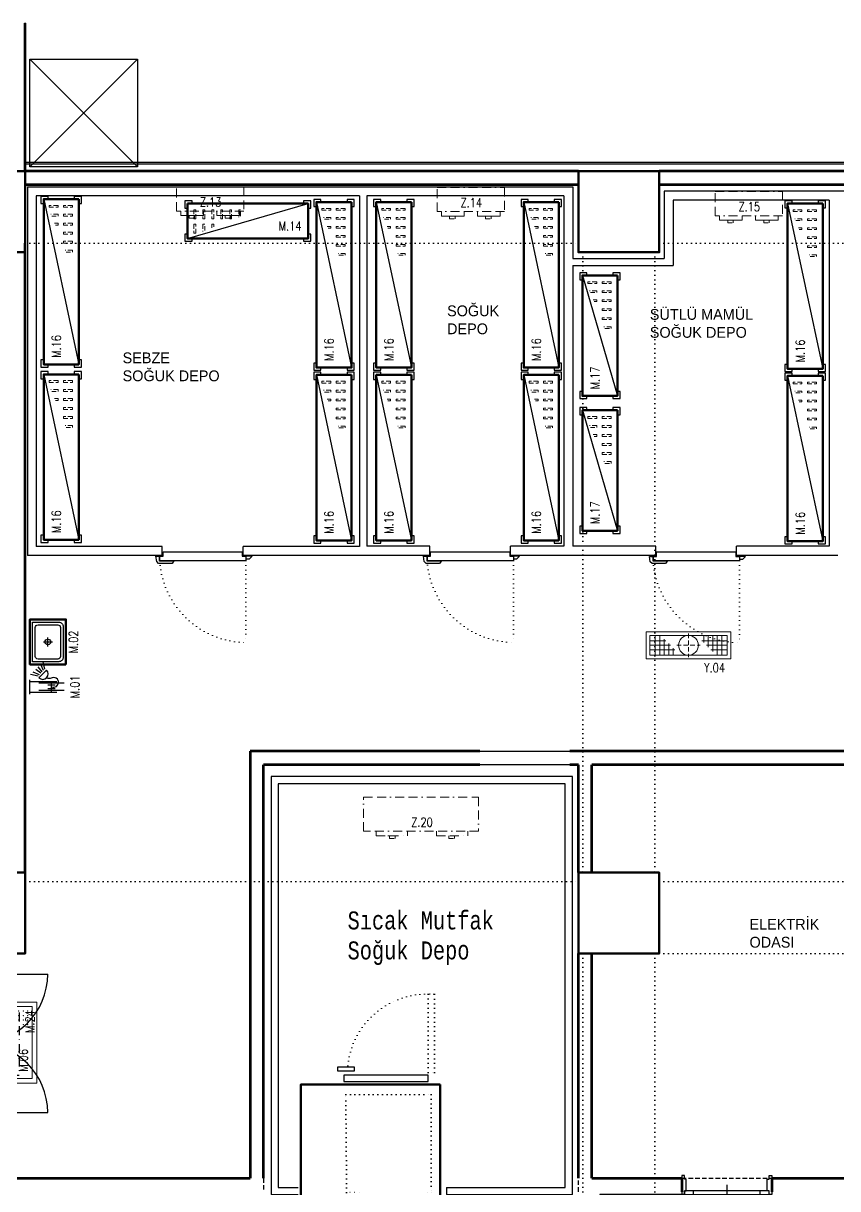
# Model space of a CAD drawing. Extents: x -228812 to 45006, y -308075 to -42938.
# Drawn here: x 31756 to 32661, y -45203 to -43907 of the extents above; entities that cross this region are included whole.
import ezdxf
from ezdxf.enums import TextEntityAlignment as Align

# ---------------------------------------------------------------- set-up
doc = ezdxf.new("R2010")
doc.units = 0
doc.header["$LTSCALE"] = 20
for name, pattern in [('( Hidden )', [0.375, 0.25, -0.125]), ('BORDER', [1.75, 0.5, -0.25, 0.5, -0.25, 0, -0.25]), ('DASHED2', [0.375, 0.25, -0.125]), ('DOT', [0.25, 0, -0.25]), ('HIDDEN', [0.375, 0.25, -0.125])]:
    doc.linetypes.add(name, pattern=pattern)
doc.layers.get('0').update_dxf_attribs({"linetype": 'CONTINUOUS', "lineweight": 15})
doc.layers.get('DEFPOINTS').update_dxf_attribs({"linetype": 'CONTINUOUS'})
for name, color, linetype, lineweight in [('-DWG_ANA', 7, 'CONTINUOUS', 50), ('-DWG_ANA_1', 7, 'BORDER', 25), ('-DWG_DETAY1', 7, 'CONTINUOUS', 25), ('-DWG_DETAY2', 7, 'CONTINUOUS', 15), ('-DWG_DETAY4', 7, 'DOT', 18), ('-dwg_sdepo', 7, 'BORDER', 9), ('DUVAR', 7, 'CONTINUOUS', 60), ('kapi-acilis', 43, 'DOT', 15), ('KOLON', 7, 'CONTINUOUS', 50), ('NO', 7, 'CONTINUOUS', 30), ('PLAN', 253, 'CONTINUOUS', 15), ('s-depo', 140, 'CONTINUOUS', 25), ('yerizg-a', 7, 'CONTINUOUS', 15), ('yerizg-b', 7, 'CONTINUOUS', 9)]:
    doc.layers.add(name, color=color, linetype=linetype, lineweight=lineweight)
for name, color, linetype in [('BL-A', 1, 'CONTINUOUS'), ('BL-M', 62, 'CONTINUOUS'), ('BL-Y', 144, 'CONTINUOUS'), ('BL-Z', 117, 'CONTINUOUS'), ('GOR', 7, 'CONTINUOUS'), ('KAPILAR', 5, 'CONTINUOUS'), ('KIRIS', 9, 'DOT'), ('SDNO', 7, 'CONTINUOUS'), ('SIVA', 7, 'CONTINUOUS'), ('YAZI_BLM_1', 7, 'CONTINUOUS'), ('YRNO', 7, 'CONTINUOUS')]:
    doc.layers.add(name, color=color, linetype=linetype)
doc.styles.add('antet', font='monos.ttf', dxfattribs={"width": 0.8})
doc.styles.add('BLM_YAZI', font='stylu.ttf', dxfattribs={"width": 0.8})
doc.styles.add('OLC-50', font='romans.shx', dxfattribs={"width": 0.5, "height": 0.15})
doc.styles.add('ROMANS', font='romans.shx', dxfattribs={"width": 0.8})

# ---------------------------------------------------------------- blocks, each defined once
blk = doc.blocks.new('1YB-E90')
at = {"layer": 'yerizg-a', "color": 0}
blk.add_lwpolyline([(0, 0), (90, 0), (90, -60), (0, -60)], close=True, dxfattribs=at)
at = {"layer": 'yerizg-b', "color": 0}
blk.add_lwpolyline([(5, -5), (85, -5), (85, -55), (5, -55)], close=True, dxfattribs=at)
at = {"layer": 'yerizg-b', "color": 0, "linetype": 'Continuous'}
for p in [(10, -10), (15, -10), (20, -10), (25, -10), (10, -15), (10, -20), (10, -25), (15, -15), (15, -20), (15, -25), (20, -15), (20, -20), (25, -15), (75, -35), (80, -35), (65, -45), (65, -50), (70, -40), (70, -45), (70, -50), (75, -40), (75, -45), (75, -50), (80, -40), (80, -45), (80, -50)]:
    blk.add_point(p, dxfattribs=at)
at = {"layer": 'NO', "linetype": 'Continuous', "style": 'ROMANS', "width": 0.8}
blk.add_attdef('NO', text='', height=10, dxfattribs=at).set_placement((25.2, -45), align=Align.MIDDLE)
blk = doc.blocks.new('1YB-KP80')
at = {"layer": '-DWG_ANA_1', "color": 0}
blk.add_lwpolyline([(0, 0), (70, 0), (70, -30), (0, -30)], close=True, dxfattribs=at)
at = {"layer": '-DWG_DETAY4', "color": 0}
blk.add_lwpolyline([(5, -5), (5, -25), (65, -25), (65, -5)], close=True, dxfattribs=at)
at = {"layer": 'NO', "linetype": 'Continuous', "style": 'ROMANS', "width": 0.8}
blk.add_attdef('NO', text='', height=10, dxfattribs=at).set_placement((60, -42), align=Align.MIDDLE)
blk = doc.blocks.new('*U688')
at = {"color": 0}
for p, q in [((-157, 18), (-157, 95)), ((-3, 18), (-3, 95)), ((-147, 18), (-147, 14)), ((-90.1, 18), (-90.1, 14)), ((-70, 18), (-70, 14)), ((-13.1, 18), (-13.1, 14)), ((-80, 7.5), (-80, 7.5))]:
    blk.add_line(p, q, dxfattribs=at)
at = {"color": 0, "linetype": 'DOT', "ltscale": 20}
blk.add_line((-155, 0), (-5, 0), dxfattribs=at)
at = {"color": 0, "lineweight": -3}
for points in [[(-160, 15), (-160, 18), (-157, 18), (-157, 14), (-155, 14), (-155, 1), (-157, 1), (-157, -3), (-160, -3), (-160, 0)], [(0, 15), (0, 18), (-3, 18), (-3, 14), (-5, 14), (-5, 1), (-3, 1), (-3, -3), (0, -3), (0, 0)]]:
    blk.add_lwpolyline(points, dxfattribs=at)
at = {"color": 0}
for points in [[(-157, 18), (-157, 14), (-80, 14), (-80, 18)], [(-80, 18), (-80, 14), (-3, 14), (-3, 18)]]:
    blk.add_lwpolyline(points, close=True, dxfattribs=at)
at = {"color": 16}
blk.add_lwpolyline([(-80, 7.5), (-80, -69)], dxfattribs=at)
blk.add_circle((-80, -99), 30, dxfattribs=at)
at = {"color": 0}
for centre, start, end in [((-157, 18), 0, 90), ((-3, 18), 90, 180)]:
    blk.add_arc(centre, 77, start, end, dxfattribs=at)
at = {"color": 16, "style": 'OLC-50', "width": 0.45}
blk.add_attdef('GEN', text='', height=30, rotation=90, dxfattribs=at).set_placement((-80, -65), align=Align.BOTTOM_LEFT)
blk.add_attdef('YUK', text='', height=30, rotation=90, dxfattribs=at).set_placement((-70, -65), align=Align.TOP_LEFT)
at = {"style": 'OLC-50', "width": 0.5, "flags": 1}
for tag, p in [('KABLOK', (-188.3, -83.8)), ('KAMAHKOD', (-83.9, -83.8)), ('KAMAHNO', (-195.2, -120.6)), ('KAMAHAD', (-79.6, -120)), ('DUVKA', (-188.6, -156)), ('KARENK', (-82.6, -154.8)), ('KATIP', (-188.1, -194)), ('KASAMAL', (-83.9, -189.6)), ('KAMAL', (-188.7, -233)), ('KASARENK', (-83.5, -229)), ('MENFEZ', (-190, -268.9)), ('YANGIN', (-84.2, -266.9)), ('ACILYON', (-192.7, -303.5)), ('CEKIT', (-86.3, -303.2)), ('CARPTEK', (-195, -337.4)), ('FOTOSEL', (-86.8, -337.1)), ('PBAR', (-193.2, -371.1)), ('KONTROL', (-87, -371.1))]:
    blk.add_attdef(tag, p, '', height=30, dxfattribs=at)
at = {"color": 16, "style": 'OLC-50', "width": 0.45}
blk.add_attdef('POZ', text='', height=30, rotation=90, dxfattribs=at).set_placement((-80, -99), align=Align.MIDDLE_CENTER)
blk = doc.blocks.new('*U655')
at = {"color": 0}
for p, q in [((-87, 18), (-87, 14)), ((-13, 18), (-13, 14)), ((-3, 18), (91, 18)), ((-50, 7.5), (-50, 7.5))]:
    blk.add_line(p, q, dxfattribs=at)
at = {"color": 0, "linetype": 'DOT', "ltscale": 20}
blk.add_line((-100, 0), (0, 0), dxfattribs=at)
at = {"color": 16}
blk.add_lwpolyline([(-50, 7.5), (-50, 84)], dxfattribs=at)
at = {"color": 0, "lineweight": -3}
for points in [[(-100, 15), (-100, 18), (-97, 18), (-97, 14), (-95, 14), (-95, 1), (-97, 1), (-97, -3), (-100, -3), (-100, 0)], [(0, 15), (0, 18), (-3, 18), (-3, 14), (-5, 14), (-5, 1), (-3, 1), (-3, -3), (0, -3), (0, 0)]]:
    blk.add_lwpolyline(points, dxfattribs=at)
at = {"color": 0}
blk.add_lwpolyline([(-97, 18), (-97, 14), (-3, 14), (-3, 18)], close=True, dxfattribs=at)
at = {"color": 16}
blk.add_circle((-50, 114), 30, dxfattribs=at)
at = {"color": 0}
blk.add_arc((-3, 18), 94, 360, 180, dxfattribs=at)
at = {"color": 16, "style": 'OLC-50', "width": 0.45}
blk.add_attdef('POZ', text='', height=30, rotation=270, dxfattribs=at).set_placement((-50, 114), align=Align.MIDDLE_CENTER)
blk.add_attdef('YUK', text='', height=30, rotation=270, dxfattribs=at).set_placement((-60, 80), align=Align.TOP_LEFT)
blk.add_attdef('GEN', text='', height=30, rotation=270, dxfattribs=at).set_placement((-50, 80), align=Align.BOTTOM_LEFT)
at = {"style": 'OLC-50', "width": 0.5, "flags": 1}
for tag, p in [('KABLOK', (-158.3, -83.8)), ('KAMAHKOD', (-53.9, -83.8)), ('KAMAHNO', (-165.2, -120.6)), ('KAMAHAD', (-49.6, -120)), ('DUVKA', (-158.6, -156)), ('KARENK', (-52.6, -154.8)), ('KATIP', (-158.1, -194)), ('KASAMAL', (-53.9, -189.6)), ('KAMAL', (-158.7, -233)), ('KASARENK', (-53.5, -229)), ('MENFEZ', (-160, -268.9)), ('YANGIN', (-54.2, -266.9)), ('ACILYON', (-162.7, -303.5)), ('CEKIT', (-56.3, -303.2)), ('CARPTEK', (-165, -337.4)), ('FOTOSEL', (-56.8, -337.1)), ('PBAR', (-163.2, -371.1)), ('KONTROL', (-57, -371.1))]:
    blk.add_attdef(tag, p, '', height=30, dxfattribs=at)
blk = doc.blocks.new('A$C5A4D06A6')
at = {"color": 0, "linetype": 'ByBlock', "ltscale": 0.5}
blk.add_lwpolyline([(-120, 120), (0, 120), (0, 0), (-120, 0)], close=True, dxfattribs=at)
for points in [[(-120, 120), (0, 0)], [(0, 120), (-120, 0)]]:
    blk.add_lwpolyline(points, dxfattribs=at)
blk = doc.blocks.new('KOLON90')
at = {"layer": 'KOLON', "color": 4}
blk.add_lwpolyline([(-45, 45), (45, 45), (45, -45), (-45, -45)], close=True, dxfattribs=at)
blk = doc.blocks.new('Y-SIFON')
at = {"layer": 'yerizg-a', "color": 0, "linetype": 'Continuous'}
blk.add_circle((0, 0), 11, dxfattribs=at)
at = {"layer": 'yerizg-b', "color": 0, "linetype": 'DASHED2'}
for points in [[(0, 13), (0, -13)], [(-13, 0), (13, 0)]]:
    blk.add_lwpolyline(points, dxfattribs=at)
blk = doc.blocks.new('1BS-SYK39A')
at = {"layer": 'yerizg-a', "color": 0}
blk.add_lwpolyline([(0, 0), (94, 0), (94, -30), (0, -30)], close=True, dxfattribs=at)
at = {"layer": 'yerizg-b', "color": 0}
for p, q in [((4, -10), (22, -10)), ((10, -26), (10, -4)), ((15, -4), (15, -26)), ((20, -26), (20, -8)), ((90, -10), (62, -10)), ((64, -4), (64, -12)), ((69, -4), (69, -17)), ((74, -4), (74, -22)), ((79, -26), (79, -4)), ((84, -4), (84, -26)), ((4, -15), (27, -15)), ((4, -20), (32, -20)), ((25, -26), (25, -13)), ((30, -26), (30, -18)), ((90, -15), (67, -15)), ((90, -20), (72, -20))]:
    blk.add_line(p, q, dxfattribs=at)
blk.add_lwpolyline([(4, -4), (90, -4), (90, -26), (4, -26)], close=True, dxfattribs=at)
at = {"layer": 'PLAN', "color": 0, "linetype": 'Continuous'}
blk.add_blockref('Y-SIFON', (47, -15), dxfattribs=at)
at = {"layer": 'YRNO', "linetype": 'Continuous', "style": 'ROMANS', "width": 0.8}
blk.add_attdef('YRNO', text='', height=10, dxfattribs=at).set_placement((76, -40), align=Align.MIDDLE)
blk = doc.blocks.new('EEN102D')
at = {"layer": '-DWG_ANA', "color": 0}
blk.add_lwpolyline([(0, -40), (0, 0), (50, 0), (50, -40)], close=True, dxfattribs=at)
at = {"layer": '-DWG_DETAY1', "color": 0}
for points in [[(3, -32), (3, -3), (47, -3), (47, -32, -0.414214), (42, -37), (8, -37, -0.414214)], [(9, -6), (41, -6, -0.414214), (44, -9), (44, -31, -0.414214), (41, -34), (9, -34, -0.414214), (6, -31), (6, -9, -0.414214)]]:
    blk.add_lwpolyline(points, format="xyb", close=True, dxfattribs=at)
for points in [[(20, -20), (30, -20)], [(25, -15), (25, -25)]]:
    blk.add_lwpolyline(points, dxfattribs=at)
blk.add_circle((25, -20), 3.16, dxfattribs=at)
at = {"layer": 'NO', "linetype": 'Continuous', "style": 'ROMANS', "width": 0.8}
blk.add_attdef('NO', text='', height=10, dxfattribs=at).set_placement((25, -48.4), align=Align.MIDDLE)
blk = doc.blocks.new('1CC-GT15')
at = {"layer": '-DWG_ANA_1', "color": 0, "linetype": 'Continuous'}
for points in [[(-6, 0), (-6, -30)], [(6, 0), (6, -30)], [(-6, -24), (6, -24)]]:
    blk.add_lwpolyline(points, dxfattribs=at)
at = {"layer": '-DWG_DETAY1', "color": 0}
for points in [[(-8, 0), (8, 0)], [(-4, -38), (-4, -10)], [(4, -38), (4, -10)], [(18.7, -18.5), (10.2, -10)], [(12, -9.1), (13.7, -0.8)], [(13.6, -10.6), (16.5, -3.6)], [(15.1, -12.1), (19.3, -6.5)], [(16.6, -13.6), (22.2, -9.3)], [(18.1, -15.1), (25, -12.1)], [(-2, -28), (-2, -20)], [(2, -28), (2, -20)], [(19.6, -16.6), (27.9, -14.9)]]:
    blk.add_lwpolyline(points, dxfattribs=at)
blk.add_arc((14.4, -14.3), 6, 135.1651, 315.1651, dxfattribs=at)
blk.add_spline([(0, -24), (0.6, -29.4), (5.1, -31.7), (8.6, -30.5), (10.2, -24.8), (9.3, -20.4), (10.8, -18.7)], degree=3, dxfattribs=at)
at = {"layer": 'NO', "linetype": 'Continuous', "style": 'ROMANS', "width": 0.8}
blk.add_attdef('NO', text='', height=10, dxfattribs=at).set_placement((0, -50), align=Align.MIDDLE)
blk = doc.blocks.new('jd-tss')
at = {"layer": 'YAZI_BLM_1', "style": 'BLM_YAZI'}
for s, p in [('SÜTLÜ MAMÜL', (0, 20)), ('SOĞUK DEPO', (0, 0))]:
    blk.add_text(s, height=12, dxfattribs=at).set_placement(p)
blk = doc.blocks.new('jd-ts')
at = {"layer": 'YAZI_BLM_1', "style": 'BLM_YAZI'}
for s, p in [('SOĞUK', (0, 20)), ('DEPO', (0, 0))]:
    blk.add_text(s, height=12, dxfattribs=at).set_placement(p)
blk = doc.blocks.new('jd-tsg')
at = {"layer": 'YAZI_BLM_1', "style": 'BLM_YAZI'}
for s, p in [('SEBZE', (0, 20)), ('SOĞUK DEPO', (0, 0))]:
    blk.add_text(s, height=12, dxfattribs=at).set_placement(p)
blk = doc.blocks.new('INP194')
at = {"layer": '-DWG_ANA', "color": 0}
blk.add_lwpolyline([(3, -3), (187, -3), (187, -42), (3, -42)], close=True, dxfattribs=at)
at = {"layer": '-DWG_DETAY1', "color": 0}
for points in [[(3, -3), (8, -3), (8, 0), (0, 0), (0, -8), (3, -8)], [(187, -3), (187, -8), (190, -8), (190, 0), (182, 0), (182, -3)], [(3, -42), (3, -37), (0, -37), (0, -45), (8, -45), (8, -42)], [(187, -42), (182, -42), (182, -45), (190, -45), (190, -37), (187, -37)]]:
    blk.add_lwpolyline(points, close=True, dxfattribs=at)
blk.add_lwpolyline([(3, -42), (187, -3)], dxfattribs=at)
at = {"layer": '-DWG_DETAY2', "color": 0, "linetype": 'HIDDEN'}
for points in [[(10, -10), (10, -20), (12, -20), (12, -10)], [(20, -10), (20, -20), (22, -20), (22, -10)], [(30, -10), (30, -20), (32, -20), (32, -10)], [(40, -10), (40, -20), (42, -20), (42, -10)], [(50, -10), (50, -20), (52, -20), (52, -10)], [(10, -26), (10, -36), (12, -36), (12, -26)]]:
    blk.add_lwpolyline(points, close=True, dxfattribs=at)
for points in [[(62, -17), (62, -10), (60, -10), (60, -18)], [(22, -33), (22, -26), (20, -26), (20, -34)], [(32, -29), (32, -26), (30, -26), (30, -30)]]:
    blk.add_lwpolyline(points, dxfattribs=at)
at = {"layer": 'NO', "linetype": 'Continuous', "style": 'ROMANS', "width": 0.8}
blk.add_attdef('NO', text='', height=10, dxfattribs=at).set_placement((167, -28), align=Align.MIDDLE)
blk = doc.blocks.new('INP144-K')
at = {"layer": '-DWG_ANA', "color": 0}
blk.add_lwpolyline([(3, -3), (137, -3), (137, -42), (3, -42)], close=True, dxfattribs=at)
at = {"layer": '-DWG_DETAY1', "color": 0}
for points in [[(3, -3), (8, -3), (8, 0), (0, 0), (0, -8), (3, -8)], [(137, -3), (137, -8), (140, -8), (140, 0), (132, 0), (132, -3)], [(3, -42), (3, -37), (0, -37), (0, -45), (8, -45), (8, -42)], [(137, -42), (132, -42), (132, -45), (140, -45), (140, -37), (137, -37)]]:
    blk.add_lwpolyline(points, close=True, dxfattribs=at)
blk.add_lwpolyline([(3, -42), (137, -3)], dxfattribs=at)
at = {"layer": '-DWG_DETAY2', "color": 0, "linetype": 'HIDDEN'}
for points in [[(10, -10), (10, -20), (12, -20), (12, -10)], [(20, -10), (20, -20), (22, -20), (22, -10)], [(30, -10), (30, -20), (32, -20), (32, -10)], [(40, -10), (40, -20), (42, -20), (42, -10)], [(50, -10), (50, -20), (52, -20), (52, -10)], [(10, -26), (10, -36), (12, -36), (12, -26)]]:
    blk.add_lwpolyline(points, close=True, dxfattribs=at)
for points in [[(62, -17), (62, -10), (60, -10), (60, -18)], [(22, -33), (22, -26), (20, -26), (20, -34)], [(32, -29), (32, -26), (30, -26), (30, -30)]]:
    blk.add_lwpolyline(points, dxfattribs=at)
at = {"layer": 'NO', "linetype": 'Continuous', "style": 'ROMANS', "width": 0.8}
blk.add_attdef('NO', text='', height=10, dxfattribs=at).set_placement((117, -28), align=Align.MIDDLE)
blk = doc.blocks.new('J-KS09l')
at = {"layer": 'kapi-acilis', "linetype": 'DOT'}
blk.add_lwpolyline([(-3, 11), (-3, 107)], dxfattribs=at)
blk.add_arc((-4.2, 9.8), 97.2, 0.6814, 89.3186, dxfattribs=at)
at = {"layer": 's-depo', "linetype": 'Continuous'}
for points in [[(-3, 14), (-7, 14), (-10, 11), (-3, 11)], [(1, 11), (-3, 11), (-3, 16), (93, 16), (93, 11), (89, 11), (89, 6), (1, 6), (1, 11)], [(77, 16), (79, 19), (94, 19), (96, 17), (97, 11), (93, 11), (93, 16)]]:
    blk.add_lwpolyline(points, close=True, dxfattribs=at)
blk = doc.blocks.new('INP144')
at = {"layer": '-DWG_ANA', "color": 0}
blk.add_lwpolyline([(3, -3), (137, -3), (137, -42), (3, -42)], close=True, dxfattribs=at)
at = {"layer": '-DWG_DETAY1', "color": 0}
for points in [[(3, -3), (8, -3), (8, 0), (0, 0), (0, -8), (3, -8)], [(137, -3), (137, -8), (140, -8), (140, 0), (132, 0), (132, -3)], [(3, -42), (3, -37), (0, -37), (0, -45), (8, -45), (8, -42)], [(137, -42), (132, -42), (132, -45), (140, -45), (140, -37), (137, -37)]]:
    blk.add_lwpolyline(points, close=True, dxfattribs=at)
blk.add_lwpolyline([(3, -42), (137, -3)], dxfattribs=at)
at = {"layer": '-DWG_DETAY2', "color": 0, "linetype": 'HIDDEN'}
for points in [[(10, -10), (10, -20), (12, -20), (12, -10)], [(20, -10), (20, -20), (22, -20), (22, -10)], [(30, -10), (30, -20), (32, -20), (32, -10)], [(40, -10), (40, -20), (42, -20), (42, -10)], [(50, -10), (50, -20), (52, -20), (52, -10)], [(10, -26), (10, -36), (12, -36), (12, -26)]]:
    blk.add_lwpolyline(points, close=True, dxfattribs=at)
for points in [[(62, -17), (62, -10), (60, -10), (60, -18)], [(22, -33), (22, -26), (20, -26), (20, -34)], [(32, -29), (32, -26), (30, -26), (30, -30)]]:
    blk.add_lwpolyline(points, dxfattribs=at)
at = {"layer": 'NO', "linetype": 'Continuous', "style": 'ROMANS', "width": 0.8}
blk.add_attdef('NO', text='', height=10, dxfattribs=at).set_placement((117, -28), align=Align.MIDDLE)
blk = doc.blocks.new('1br-pc1nh')
at = {"layer": '-dwg_sdepo', "color": 0, "lineweight": 0}
blk.add_lwpolyline([(75, -27), (0, -27), (0, 0), (75, 0)], close=True, dxfattribs=at)
for points in [[(5, -27), (5, -32), (30, -32), (30, -27)], [(22.9, -32), (12.9, -32)], [(45, -27), (45, -32), (70, -32), (70, -27)]]:
    blk.add_lwpolyline(points, dxfattribs=at)
at = {"layer": '-dwg_sdepo', "color": 0, "linetype": 'DASHED2'}
for points in [[(14, -32), (14, -35), (20, -35), (20, -32)], [(54, -32), (54, -35), (60, -35), (60, -32)]]:
    blk.add_lwpolyline(points, close=True, dxfattribs=at)
at = {"layer": 'SDNO', "linetype": 'Continuous', "style": 'ROMANS', "width": 0.8}
blk.add_attdef('SDNO', text='', height=10, dxfattribs=at).set_placement((38, -17), align=Align.MIDDLE)
blk = doc.blocks.new('CAS-T40R')
at = {"layer": '-DWG_ANA', "color": 0}
blk.add_lwpolyline([(155, 0), (155, -125), (0, -125), (0, 0)], close=True, dxfattribs=at)
at = {"layer": '-DWG_DETAY1', "color": 0, "linetype": 'DOT'}
blk.add_lwpolyline([(65, -125), (65, -120), (51, -120), (50, -11), (145, -11), (145, -120), (141, -120), (141, -125)], dxfattribs=at)
at = {"layer": '-DWG_DETAY1', "color": 0}
blk.add_lwpolyline([(34, -125), (34, -130), (29, -135), (14, -135), (9, -130), (9, -125)], dxfattribs=at)
at = {"layer": '-DWG_DETAY1', "color": 0, "linetype": 'Continuous'}
for points in [[(144, -125), (144, -132), (50, -132), (50, -125)], [(62, -132), (62, -136), (43, -136), (43, -132)]]:
    blk.add_lwpolyline(points, close=True, dxfattribs=at)
at = {"layer": '-DWG_DETAY1', "color": 0, "linetype": 'DOT'}
for points in [[(144, -135), (151, -135), (151, -222), (144, -222)], [(151, -210), (155, -210), (155, -229), (151, -229)]]:
    blk.add_lwpolyline(points, close=True, dxfattribs=at)
at = {"layer": '-DWG_DETAY4', "color": 0}
blk.add_arc((142.9, -133.4), 88.9, 179.7229, 274.611, dxfattribs=at)
at = {"layer": 'NO', "linetype": 'Continuous', "style": 'ROMANS', "width": 0.8}
blk.add_attdef('NO', text='', height=10, dxfattribs=at).set_placement((25, -151), align=Align.MIDDLE)
blk = doc.blocks.new('1br-pc4nh')
at = {"layer": '-dwg_sdepo', "color": 0, "lineweight": 0}
blk.add_lwpolyline([(128, -38), (0, -38), (0, 0), (128, 0)], close=True, dxfattribs=at)
for points in [[(14, -38), (14, -43), (49, -43), (49, -38)], [(81, -38), (81, -43), (116, -43), (116, -38)], [(36.9, -43), (26.9, -43)]]:
    blk.add_lwpolyline(points, dxfattribs=at)
at = {"layer": '-dwg_sdepo', "color": 0, "linetype": 'DASHED2'}
for points in [[(29, -43), (29, -46), (35, -46), (35, -43)], [(95, -43), (95, -46), (101, -46), (101, -43)]]:
    blk.add_lwpolyline(points, close=True, dxfattribs=at)
at = {"layer": 'SDNO', "linetype": 'Continuous', "style": 'ROMANS', "width": 0.8}
blk.add_attdef('SDNO', text='', height=10, dxfattribs=at).set_placement((65, -28), align=Align.MIDDLE)

msp = doc.modelspace()

# ---------------------------------------------------------------- linework, layer by layer
at = {"layer": '-DWG_DETAY1', "color": 1, "linetype": 'DOT'}
msp.add_lwpolyline([(32206.04, -45073.906), (32213.04, -45073.906), (32213.04, -44986.906), (32206.04, -44986.906)], close=True, dxfattribs=at)
at = {"layer": '-DWG_DETAY1', "color": 1, "linetype": 'Continuous'}
for points in [[(32124.04, -45071.906), (32124.04, -45067.906), (32105.04, -45067.906), (32105.04, -45071.906)], [(32206.04, -45083.906), (32206.04, -45076.906), (32112.04, -45076.906), (32112.04, -45083.906)]]:
    msp.add_lwpolyline(points, close=True, dxfattribs=at)
at = {"layer": '-DWG_DETAY4', "color": 1}
msp.add_arc((32204.897, -45075.476), 88.858, 85.389025, 180.277146, dxfattribs=at)
at = {"layer": 'DEFPOINTS', "color": 7, "linetype": '( Hidden )'}
for p, q in [((31757.874, -43906.85), (31757.874, -44071.5)), ((33757.874, -44071.5), (31757.874, -44071.5)), ((31757.874, -44071.5), (31757.874, -44941.5)), ((31757.874, -44071.5), (33757.874, -44071.5)), ((31757.874, -44941.5), (30217.874, -44941.5))]:
    msp.add_line(p, q, dxfattribs=at)
at = {"layer": 'DEFPOINTS', "linetype": '( Hidden )'}
for p, q in [((31757.874, -44496.5), (31757.874, -44851.5)), ((32007.874, -44825), (32007.874, -44716.5)), ((32022.874, -44731.5), (32022.874, -44825)), ((32372.874, -44851.5), (32372.874, -44731.5)), ((32007.874, -45191.5), (32007.874, -44824.228)), ((32022.874, -44824.228), (32022.874, -45206.5)), ((31757.874, -44851.5), (31757.874, -44851.5)), ((31757.874, -44851.5), (31757.874, -44941.5)), ((32372.874, -44941.5), (32372.874, -44851.5)), ((31757.874, -44941.5), (31702.874, -44941.5)), ((32372.874, -44941.5), (32372.874, -44941.5)), ((32372.874, -45206.5), (32372.874, -44941.5)), ((31702.874, -45191.5), (32007.874, -45191.5))]:
    msp.add_line(p, q, dxfattribs=at)
at = {"layer": 'DEFPOINTS', "linetype": 'Continuous'}
for p, q in [((32007.874, -44716.5), (34117.874, -44716.5)), ((32372.874, -44731.5), (32022.874, -44731.5))]:
    msp.add_line(p, q, dxfattribs=at)
at = {"layer": 'DEFPOINTS', "linetype": '( Hidden )'}
msp.add_lwpolyline([(32737.874, -44731.5), (32387.874, -44731.5), (32387.874, -44851.5), (32462.874, -44851.5), (32462.874, -44941.5), (32387.874, -44941.5), (32387.874, -45191.5), (32487.874, -45191.5), (32737.874, -45191.5)], close=True, dxfattribs=at)
at = {"layer": 'DUVAR', "color": 2}
for p, q in [((31757.874, -44071.5), (31757.874, -43906.85)), ((32372.874, -44071.5), (31757.874, -44071.5)), ((33052.874, -44071.5), (32462.874, -44071.5)), ((32120.498, -44086.5), (31757.874, -44086.5)), ((32372.874, -44086.5), (32112.874, -44086.5)), ((33052.874, -44086.5), (32462.874, -44086.5)), ((31757.874, -44501.387), (31757.874, -44151.5)), ((31757.874, -44851.5), (31757.874, -44496.5)), ((32263.464, -44716.5), (32007.874, -44716.5)), ((32007.874, -44716.5), (32007.874, -44825)), ((33647.874, -44716.5), (32363.464, -44716.5)), ((32263.464, -44731.5), (32022.874, -44731.5)), ((32022.874, -44825), (32022.874, -44731.5)), ((32372.874, -44731.5), (32363.464, -44731.5)), ((32372.874, -44851.5), (32372.874, -44731.5)), ((32737.874, -44731.5), (32387.874, -44731.5)), ((32387.874, -44851.5), (32387.874, -44731.5)), ((32007.874, -44824.228), (32007.874, -45191.5)), ((32022.874, -45191.5), (32022.874, -44824.228)), ((32372.874, -45191.5), (32372.874, -44941.5)), ((32387.874, -45191.5), (32387.874, -44941.5)), ((31702.874, -45191.5), (32007.874, -45191.5)), ((32387.874, -45191.5), (32487.874, -45191.5)), ((32487.874, -45191.5), (32487.874, -45206.5)), ((32587.874, -45191.5), (32737.874, -45191.5)), ((32587.874, -45191.5), (32587.874, -45206.5))]:
    msp.add_line(p, q, dxfattribs=at)
at = {"layer": 'KIRIS', "color": 251}
for p, q in [((31757.874, -43906.85), (31757.874, -44071.5)), ((31757.874, -44071.5), (32372.874, -44071.5)), ((32462.874, -44071.5), (33052.874, -44071.5)), ((31757.874, -44151.5), (32372.874, -44151.5)), ((32462.874, -44151.5), (33052.874, -44151.5)), ((32377.874, -44161.5), (32377.874, -44851.5)), ((32457.874, -44161.5), (32457.874, -44851.5)), ((31757.874, -44861.5), (32372.874, -44861.5)), ((32462.874, -44861.5), (33052.874, -44861.5)), ((32377.874, -44941.5), (32377.874, -45641.5)), ((32457.874, -44941.5), (32457.874, -45641.5)), ((32462.874, -44941.5), (33052.874, -44941.5))]:
    msp.add_line(p, q, dxfattribs=at)
at = {"layer": 's-depo', "ltscale": 0.5}
for p, q in [((31760.241, -44088.661), (31760.241, -44498.661)), ((31760.241, -44088.661), (32366.715, -44088.661)), ((31770.241, -44098.661), (31770.241, -44488.661)), ((32129.574, -44098.661), (32129.574, -44488.661)), ((32137.574, -44098.661), (32137.574, -44488.589)), ((32356.715, -44098.661), (32356.715, -44176.412)), ((32366.715, -44088.661), (32366.715, -44168.412)), ((32468.123, -44093.661), (32468.123, -44168.412)), ((32478.123, -44103.661), (32478.123, -44176.412)), ((32651.695, -44103.661), (32651.695, -44488.589)), ((32356.715, -44176.412), (32356.715, -44488.589)), ((32366.715, -44176.412), (32366.715, -44488.589)), ((31910.124, -44488.661), (31770.241, -44488.661)), ((32129.574, -44488.661), (32000.124, -44488.661)), ((32207.583, -44488.589), (32137.574, -44488.589)), ((32146.466, -44488.589), (32137.574, -44488.589)), ((32356.715, -44488.589), (32297.583, -44488.589)), ((32356.715, -44488.589), (32297.583, -44488.589)), ((32458.84, -44488.589), (32366.715, -44488.589)), ((32651.695, -44488.589), (32548.84, -44488.589)), ((31910.124, -44498.661), (31760.241, -44498.661)), ((32109.238, -44498.661), (32000.124, -44498.661)), ((32207.583, -44498.661), (32109.238, -44498.661)), ((32458.84, -44498.661), (32297.583, -44498.661)), ((32661.157, -44498.661), (32548.84, -44498.661)), ((32226.268, -45201.77), (32226.268, -45209.77))]:
    msp.add_line(p, q, dxfattribs=at)
at = {"layer": 's-depo'}
for p, q in [((32129.574, -44098.661), (31770.241, -44098.661)), ((32356.715, -44098.661), (32137.574, -44098.661)), ((33041.004, -44093.661), (32468.123, -44093.661)), ((32651.695, -44103.661), (32478.123, -44103.661)), ((32634.083, -44103.661), (32628.638, -44103.661)), ((31910.124, -44498.661), (31910.124, -44488.661)), ((32000.124, -44498.661), (32000.124, -44488.661)), ((32207.583, -44498.661), (32207.583, -44488.589)), ((32297.583, -44498.661), (32297.583, -44488.589)), ((32458.84, -44498.661), (32458.84, -44488.589)), ((32548.84, -44498.661), (32548.84, -44488.589))]:
    msp.add_line(p, q, dxfattribs=at)
at = {"layer": 's-depo', "linetype": 'Continuous'}
for p, q in [((32366.715, -44168.412), (32468.123, -44168.412)), ((32366.715, -44176.412), (32478.123, -44176.412)), ((32416.349, -44176.412), (32478.123, -44176.412))]:
    msp.add_line(p, q, dxfattribs=at)
at = {"layer": 's-depo', "ltscale": 0.5}
for points in [[(32031.268, -44744.77), (32031.268, -45209.77), (32061.268, -45209.77)], [(32226.268, -45209.77), (32366.268, -45209.77), (32366.268, -44744.77), (32031.268, -44744.77)], [(32226.268, -45201.77), (32358.268, -45201.77), (32358.268, -44752.77), (32039.268, -44752.77), (32039.268, -45201.77), (32061.268, -45201.77)]]:
    msp.add_lwpolyline(points, dxfattribs=at)
at = {"layer": 'SIVA', "color": 1}
for p, q in [((33747.874, -44061.5), (31757.874, -44061.5)), ((33749.874, -44063.5), (31757.874, -44063.5))]:
    msp.add_line(p, q, dxfattribs=at)

# ---------------------------------------------------------------- block references
at = {"linetype": 'Continuous'}
for name, p in [('jd-ts', (32226.886, -44252.689)), ('jd-tss', (32452.279, -44256.637)), ('jd-tsg', (31866.149, -44304.982))]:
    msp.add_blockref(name, p, dxfattribs=at)
at = {"linetype": 'Continuous', "rotation": 180}
for p in [(32000.124, -44488.661), (32297.583, -44488.589), (32548.84, -44488.844)]:
    msp.add_blockref('J-KS09l', p, dxfattribs=at)
at = {"layer": 'BL-A', "linetype": 'Continuous'}
msp.add_blockref('CAS-T40R', (32064.261, -45087.412), dxfattribs=at).add_auto_attribs({'NO': 'A.08'})
at = {"layer": 'BL-M', "linetype": 'Continuous'}
ref = msp.add_blockref('INP194', (31820.403, -44099.326), dxfattribs=dict(at, rotation=270))
ref.add_attrib('NO', 'M.16', dxfattribs={"layer": 'NO', "linetype": 'Continuous', "height": 10, "rotation": 90, "style": 'ROMANS', "width": 0.8}).set_placement((31792.403, -44266.326), align=Align.MIDDLE)
msp.add_blockref('INP144-K', (31935.403, -44104.326), dxfattribs=at).add_auto_attribs({'NO': 'M.14'})
ref = msp.add_blockref('INP194', (32123.653, -44102.733), dxfattribs=dict(at, rotation=270))
ref.add_attrib('NO', 'M.16', dxfattribs={"layer": 'NO', "linetype": 'Continuous', "height": 10, "rotation": 90, "style": 'ROMANS', "width": 0.8}).set_placement((32095.653, -44269.733), align=Align.MIDDLE)
ref = msp.add_blockref('INP194', (32190.18, -44102.733), dxfattribs=dict(at, rotation=270))
ref.add_attrib('NO', 'M.16', dxfattribs={"layer": 'NO', "linetype": 'Continuous', "height": 10, "rotation": 90, "style": 'ROMANS', "width": 0.8}).set_placement((32162.18, -44269.733), align=Align.MIDDLE)
ref = msp.add_blockref('INP194', (32354.087, -44102.733), dxfattribs=dict(at, rotation=270))
ref.add_attrib('NO', 'M.16', dxfattribs={"layer": 'NO', "linetype": 'Continuous', "height": 10, "rotation": 90, "style": 'ROMANS', "width": 0.8}).set_placement((32326.087, -44269.733), align=Align.MIDDLE)
ref = msp.add_blockref('INP194', (32647.488, -44104.245), dxfattribs=dict(at, rotation=270))
ref.add_attrib('NO', 'M.16', dxfattribs={"layer": 'NO', "linetype": 'Continuous', "height": 10, "rotation": 90, "style": 'ROMANS', "width": 0.8}).set_placement((32619.488, -44271.245), align=Align.MIDDLE)
ref = msp.add_blockref('INP144', (32419.329, -44184.326), dxfattribs=dict(at, rotation=270))
ref.add_attrib('NO', 'M.17', dxfattribs={"layer": 'NO', "linetype": 'Continuous', "height": 10, "rotation": 90, "style": 'ROMANS', "width": 0.8}).set_placement((32391.329, -44301.326), align=Align.MIDDLE)
ref = msp.add_blockref('INP194', (31820.403, -44294.326), dxfattribs=dict(at, rotation=270))
ref.add_attrib('NO', 'M.16', dxfattribs={"layer": 'NO', "linetype": 'Continuous', "height": 10, "rotation": 90, "style": 'ROMANS', "width": 0.8}).set_placement((31792.403, -44461.326), align=Align.MIDDLE)
ref = msp.add_blockref('INP194', (32123.653, -44294.973), dxfattribs=dict(at, rotation=270))
ref.add_attrib('NO', 'M.16', dxfattribs={"layer": 'NO', "linetype": 'Continuous', "height": 10, "rotation": 90, "style": 'ROMANS', "width": 0.8}).set_placement((32095.653, -44461.973), align=Align.MIDDLE)
ref = msp.add_blockref('INP194', (32190.18, -44294.973), dxfattribs=dict(at, rotation=270))
ref.add_attrib('NO', 'M.16', dxfattribs={"layer": 'NO', "linetype": 'Continuous', "height": 10, "rotation": 90, "style": 'ROMANS', "width": 0.8}).set_placement((32162.18, -44461.973), align=Align.MIDDLE)
ref = msp.add_blockref('INP194', (32354.087, -44294.973), dxfattribs=dict(at, rotation=270))
ref.add_attrib('NO', 'M.16', dxfattribs={"layer": 'NO', "linetype": 'Continuous', "height": 10, "rotation": 90, "style": 'ROMANS', "width": 0.8}).set_placement((32326.087, -44461.973), align=Align.MIDDLE)
ref = msp.add_blockref('INP194', (32647.488, -44295.908), dxfattribs=dict(at, rotation=270))
ref.add_attrib('NO', 'M.16', dxfattribs={"layer": 'NO', "linetype": 'Continuous', "height": 10, "rotation": 90, "style": 'ROMANS', "width": 0.8}).set_placement((32619.488, -44462.908), align=Align.MIDDLE)
ref = msp.add_blockref('INP144', (32419.329, -44334.326), dxfattribs=dict(at, rotation=270))
ref.add_attrib('NO', 'M.17', dxfattribs={"layer": 'NO', "linetype": 'Continuous', "height": 10, "rotation": 90, "style": 'ROMANS', "width": 0.8}).set_placement((32391.329, -44451.326), align=Align.MIDDLE)
at = {"layer": 'BL-M', "linetype": 'Continuous', "rotation": 90}
for name, p, values in [('EEN102D', (31763.113, -44620), {'NO': 'M.02'}), ('1CC-GT15', (31763.113, -44645), {'NO': 'M.01'}), ('1YB-E90', (31710.658, -45085.645), {'NO': 'M.06'}), ('1YB-KP80', (31721.069, -45077.298), {'NO': 'M.24'})]:
    msp.add_blockref(name, p, dxfattribs=at).add_auto_attribs(values)
at = {"layer": 'BL-Y', "linetype": 'Continuous'}
msp.add_blockref('1BS-SYK39A', (32448.266, -44583.746), dxfattribs=at).add_auto_attribs({'YRNO': 'Y.04'})
at = {"layer": 'BL-Z', "linetype": 'Continuous'}
for name, p, values in [('1br-pc1nh', (31926.034, -44088.764), {'SDNO': 'Z.13'}), ('1br-pc1nh', (32215.755, -44089.335), {'SDNO': 'Z.14'}), ('1br-pc1nh', (32524.89, -44093.912), {'SDNO': 'Z.15'}), ('1br-pc4nh', (32134.008, -44767.534), {'SDNO': 'Z.20'})]:
    msp.add_blockref(name, p, dxfattribs=at).add_auto_attribs(values)
at = {"layer": 'GOR', "color": 6}
msp.add_blockref('A$C5A4D06A6', (31882.874, -44066.589), dxfattribs=at)
at = {"layer": 'KAPILAR', "color": 5}
for name, p, rotation, values in [('*U688', (31687.874, -45121.5), 270, {'POZ': 'K7', 'GEN': '160', 'YUK': '220'}), ('*U655', (32487.874, -45191.5), 180, {'POZ': 'YK9', 'GEN': '100', 'YUK': '220'})]:
    msp.add_blockref(name, p, dxfattribs=dict(at, rotation=rotation)).add_auto_attribs(values)
at = {"layer": 'KOLON', "color": 1}
for p in [(31712.874, -44116.5), (32417.874, -44116.5), (31712.874, -44896.5), (32417.874, -44896.5)]:
    msp.add_blockref('KOLON90', p, dxfattribs=at)

# ---------------------------------------------------------------- texts
at = {"linetype": 'Continuous', "insert": (32116.268, -44894.77), "char_height": 20, "width": 175, "attachment_point": 1, "style": 'antet'}
msp.add_mtext('Sıcak Mutfak Soğuk Depo', dxfattribs=at)
at = {"layer": 'YAZI_BLM_1', "style": 'BLM_YAZI'}
for s, p in [('ELEKTRİK', (32563.113, -44915)), ('ODASI', (32563.113, -44935))]:
    msp.add_text(s, height=12, dxfattribs=at).set_placement(p)

doc.saveas('drawing.dxf')
